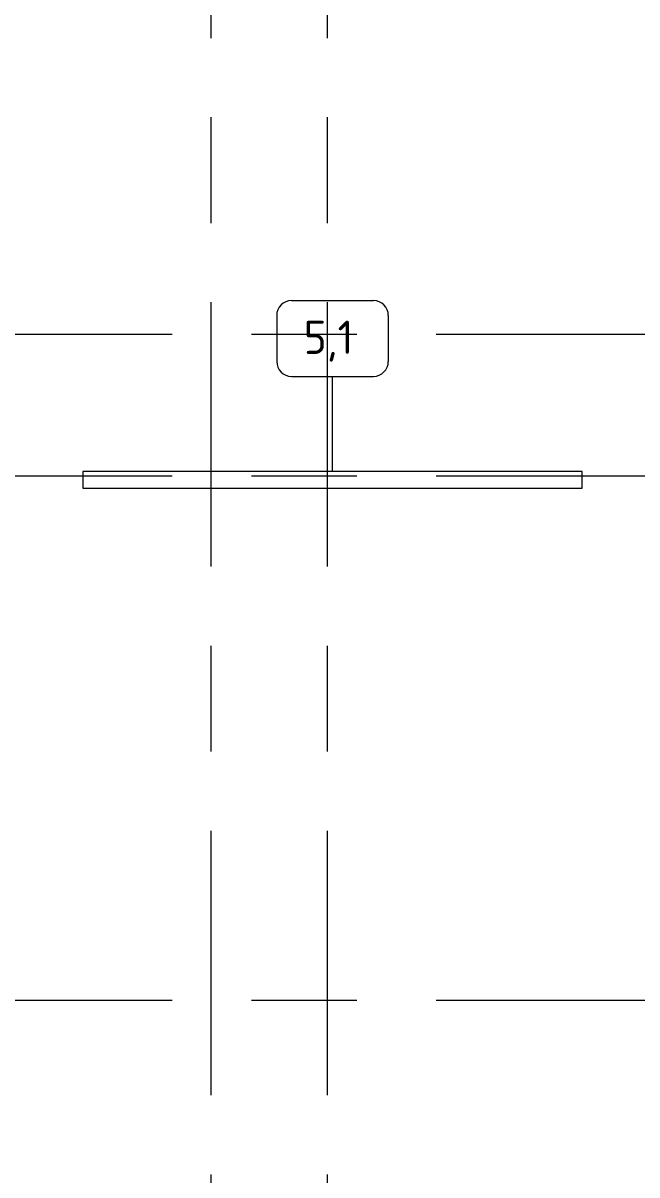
# Model space of a CAD drawing. Header units: millimetres. Extents: x 35092 to 251863, y -8553 to 29549.
# Drawn here: x 59330 to 63020, y 17100 to 24020 of the extents above; entities that cross this region are included whole.
import ezdxf

# ---------------------------------------------------------------- set-up
doc = ezdxf.new("R2010")
doc.units = ezdxf.units.MM
doc.linetypes.add('Осевая', pattern=[3175, 635, -476.25, 1587.5, -476.25])
doc.layers.add('I-FURN-1', color=9, linetype='Continuous', lineweight=9, true_color=0x808080)
doc.layers.add('I-FURN-IDEN', color=7, linetype='Continuous', lineweight=9)
doc.layers.add('Оси-2', color=7, linetype='Осевая', lineweight=9)
doc.styles.add('GOST Common', font='GOST_Common.ttf', dxfattribs={"height": 200})

# ---------------------------------------------------------------- blocks, each defined once
blk = doc.blocks.new('Стол базовый прямоугольный - 5_1-26427030-План расстановки мебели и оборудования 2 этажа в осях 12-23')
at = {"layer": 'I-FURN-1'}
for p, q in [((1500, 50), (-1500, 50)), ((-1500, 50), (-1500, -50)), ((1500, -50), (1500, 50)), ((-1500, -50), (1500, -50))]:
    blk.add_line(p, q, dxfattribs=at)
blk = doc.blocks.new('Марка_Мебель - В прямоуг_Balcon_Марка-25523697-План расстановки мебели и оборудования 2 этажа в осях 12-23')
at = {"layer": 'I-FURN-IDEN'}
for p, q in [((-2.455, 2.278), (2.455, 2.278)), ((-3.355, 1.378), (-3.355, -1.384)), ((3.355, 1.378), (3.355, -1.378)), ((-2.461, -2.278), (2.455, -2.278))]:
    blk.add_line(p, q, dxfattribs=at)
for centre, radius, start, end in [((-2.455, 1.378), 0.9, 90, 180), ((2.455, 1.378), 0.9, 0, 90), ((2.455, -1.378), 0.9, 270, 0), ((-2.461, -1.384), 0.893, 180, 270)]:
    blk.add_arc(centre, radius, start, end, dxfattribs=at)

msp = doc.modelspace()

# ---------------------------------------------------------------- linework, layer by layer
at = {"layer": 'I-FURN-IDEN'}
msp.add_line((61190, 21325), (61190, 21897.4), dxfattribs=at)
at = {"layer": 'Оси-2'}
for p, q in [((60460, 593.7), (60460, 24898.1)), ((61160, 593.7), (61160, 24898.1)), ((38477.2, 22150), (82200, 22150)), ((38477.2, 21300), (82200, 21300)), ((38477.2, 18150), (82200, 18150))]:
    msp.add_line(p, q, dxfattribs=at)

# ---------------------------------------------------------------- block references
at = {"layer": 'I-FURN-1', "rotation": 180}
msp.add_blockref('Стол базовый прямоугольный - 5_1-26427030-План расстановки мебели и оборудования 2 этажа в осях 12-23', (61190, 21275), dxfattribs=at)
at = {"layer": 'I-FURN-IDEN', "xscale": 99.99999999999993, "yscale": 99.99999999999993, "zscale": 99.99999999999993}
msp.add_blockref('Марка_Мебель - В прямоуг_Balcon_Марка-25523697-План расстановки мебели и оборудования 2 этажа в осях 12-23', (61190, 22125.2), dxfattribs=at)

# ---------------------------------------------------------------- texts
at = {"layer": 'I-FURN-IDEN', "insert": (61016.5, 22232.2), "char_height": 200, "width": 384.81, "attachment_point": 1, "style": 'GOST Common'}
msp.add_mtext('5,1', dxfattribs=at)

doc.saveas('drawing.dxf')
